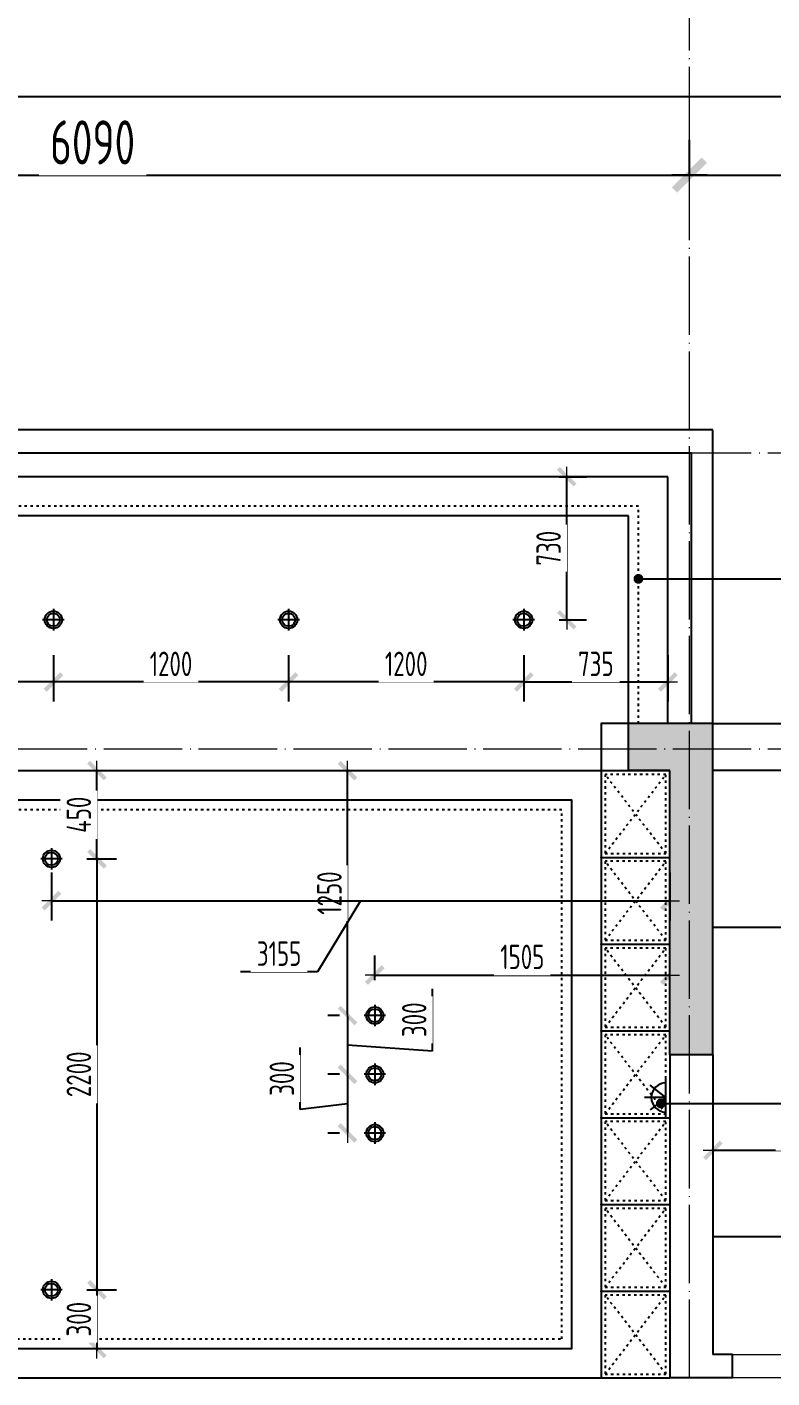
# Model space of a CAD drawing. Header units: inches. Extents: x 600 to 250244, y -404780 to 1000.
# Drawn here: x 107419 to 111220, y -392558 to -385662 of the extents above; entities that cross this region are included whole.
import ezdxf

# ---------------------------------------------------------------- set-up
doc = ezdxf.new("R2010")
doc.units = ezdxf.units.IN
doc.header["$MEASUREMENT"] = 0
doc.linetypes.add('ACAD_ISO03W100', pattern=[30, 12, -18])
doc.linetypes.add('DOTE', pattern=[2.42, 2, -0.2, 0.02, -0.2])
for name, color, linetype in [('D-ARCHI', 250, 'Continuous'), ('EVH 立面填充', 8, 'Continuous'), ('IBS-003-建筑窗框', 3, 'Continuous'), ('IBS-182-原建筑非承重墙', 150, 'Continuous'), ('IBS-200-原建筑承重墙柱', 200, 'Continuous'), ('IBS-63-原建筑窗', 63, 'Continuous'), ('IDS-040-固定高家具', 40, 'Continuous'), ('IRC-2-天花灯具', 2, 'Continuous'), ('IRC-30-天花轮廓线', 30, 'Continuous'), ('外标注', 50, 'Continuous')]:
    doc.layers.add(name, color=color, linetype=linetype)
doc.layers.add('天棚材质标注', color=2, linetype='Continuous', lineweight=5)
doc.layers.add('门', color=65, linetype='Continuous', lineweight=13)
doc.styles.add('HBA-DIMT', font='ARCHS.SHX', dxfattribs={"width": 0.8})
doc.dimstyles.new('HBA_40', dxfattribs={"dimscale": 50, "dimtxt": 2.5, "dimasz": 0.1, "dimexe": 2, "dimexo": 2.5, "dimgap": 0.6, "dimtad": 1, "dimdec": 0, "dimrnd": 5, "dimzin": 0, "dimtxsty": 'HBA-DIMT', "dimblk": 'HBA_DIMENSION_TICK', "dimblk1": 'HBA_DIMENSION_TICK', "dimblk2": 'HBA_DIMENSION_TICK', "dimcen": 0.125, "dimclrd": 44, "dimclre": 44, "dimclrt": 2, "dimadec": 0, "dimazin": 0, "dimtfac": 1, "dimtdec": 0, "dimtix": 1, "dimtmove": 1, "dimatfit": 3, "dimldrblk": 'HBA_Leader_Dot', "dimfxl": 0, "dimtvp": 1, "dimtfill": 1, "dimtolj": 1, "dimtzin": 0, "dimarcsym": 0})

# ---------------------------------------------------------------- blocks, each defined once
blk = doc.blocks.new('HBA_DIMENSION_TICK')
at = {"color": 0, "linetype": 'ByBlock'}
for p, q in [((-10, 0), (0, 0)), ((0, 0), (10, 0))]:
    blk.add_line(p, q, dxfattribs=at)
at = {"color": 50, "linetype": 'ByBlock'}
blk.add_solid([(-10, -7), (-7, -10), (7, 10), (10, 7)], dxfattribs=at)
blk = doc.blocks.new('*D728')
at = {"layer": 'Defpoints', "color": 0, "transparency": 16777216}
for p in [(110798.7, -386417.8), (104708.7, -386642.4), (110798.7, -386642.4)]:
    blk.add_point(p, dxfattribs=at)
at = {"layer": '外标注', "color": 44, "lineweight": -2, "transparency": 16777216}
for p, q in [((104708.7, -386417.8), (104708.7, -386237.8)), ((110798.7, -386417.8), (110798.7, -386237.8)), ((104717.7, -386417.8), (110789.7, -386417.8))]:
    blk.add_line(p, q, dxfattribs=at)
at = {"layer": '外标注', "color": 44, "lineweight": -2, "transparency": 16777216, "xscale": 9, "yscale": 9, "zscale": 9, "rotation": 180}
blk.add_blockref('HBA_DIMENSION_TICK', (104708.7, -386417.8), dxfattribs=at)
at = {"layer": '外标注', "color": 44, "lineweight": -2, "transparency": 16777216, "xscale": 9, "yscale": 9, "zscale": 9}
blk.add_blockref('HBA_DIMENSION_TICK', (110798.7, -386417.8), dxfattribs=at)
at = {"layer": '外标注', "color": 2, "transparency": 16777216, "insert": (107753.7, -386251.3), "char_height": 225, "attachment_point": 5, "style": 'HBA-DIMT', "bg_fill": 3, "box_fill_scale": 1.25, "bg_fill_color": 256, "bg_fill_true_color": 13158600, "bg_fill_transparency": 0}
blk.add_mtext('\\A1;6090', dxfattribs=at)
blk = doc.blocks.new('HBA_Leader_Dot')
at = {"color": 0, "linetype": 'ByBlock'}
blk.add_line((-5, 0), (-10, 0), dxfattribs=at)
at = {"color": 0, "linetype": 'ByBlock', "const_width": 5}
blk.add_lwpolyline([(-2.5, 0, 1), (2.5, 0, 1)], format="xyb", close=True, dxfattribs=at)
blk = doc.blocks.new('*D729')
at = {"layer": 'Defpoints', "color": 0, "transparency": 16777216}
for p in [(113618.7, -386417.8), (110798.7, -386642.4), (113618.7, -386642.4)]:
    blk.add_point(p, dxfattribs=at)
at = {"layer": '外标注', "color": 44, "lineweight": -2, "transparency": 16777216}
for p, q in [((110798.7, -386417.8), (110798.7, -386237.8)), ((113618.7, -386417.8), (113618.7, -386237.8)), ((110807.7, -386417.8), (113609.7, -386417.8))]:
    blk.add_line(p, q, dxfattribs=at)
at = {"layer": '外标注', "color": 44, "lineweight": -2, "transparency": 16777216, "xscale": 9, "yscale": 9, "zscale": 9, "rotation": 180}
blk.add_blockref('HBA_DIMENSION_TICK', (110798.7, -386417.8), dxfattribs=at)
at = {"layer": '外标注', "color": 44, "lineweight": -2, "transparency": 16777216, "xscale": 9, "yscale": 9, "zscale": 9}
blk.add_blockref('HBA_DIMENSION_TICK', (113618.7, -386417.8), dxfattribs=at)
at = {"layer": '外标注', "color": 2, "transparency": 16777216, "insert": (112208.7, -386251.3), "char_height": 225, "attachment_point": 5, "style": 'HBA-DIMT', "bg_fill": 3, "box_fill_scale": 1.25, "bg_fill_color": 256, "bg_fill_true_color": 13158600, "bg_fill_transparency": 0}
blk.add_mtext('\\A1;2820', dxfattribs=at)
blk = doc.blocks.new('*D730')
at = {"layer": 'Defpoints', "color": 0, "transparency": 16777216}
for p in [(113618.7, -386017.8), (98918.7, -386417.8), (113618.7, -386417.8)]:
    blk.add_point(p, dxfattribs=at)
at = {"layer": '外标注', "color": 44, "lineweight": -2, "transparency": 16777216}
for p, q in [((98918.7, -386192.8), (98918.7, -385837.8)), ((113618.7, -386192.8), (113618.7, -385837.8)), ((98927.7, -386017.8), (113609.7, -386017.8))]:
    blk.add_line(p, q, dxfattribs=at)
at = {"layer": '外标注', "color": 44, "lineweight": -2, "transparency": 16777216, "xscale": 9, "yscale": 9, "zscale": 9, "rotation": 180}
blk.add_blockref('HBA_DIMENSION_TICK', (98918.7, -386017.8), dxfattribs=at)
at = {"layer": '外标注', "color": 44, "lineweight": -2, "transparency": 16777216, "xscale": 9, "yscale": 9, "zscale": 9}
blk.add_blockref('HBA_DIMENSION_TICK', (113618.7, -386017.8), dxfattribs=at)
at = {"layer": '外标注', "color": 2, "transparency": 16777216, "insert": (106268.7, -385851.3), "char_height": 225, "attachment_point": 5, "style": 'HBA-DIMT', "bg_fill": 3, "box_fill_scale": 1.25, "bg_fill_color": 256, "bg_fill_true_color": 13158600, "bg_fill_transparency": 0}
blk.add_mtext('\\A1;14700', dxfattribs=at)
blk = doc.blocks.new('A$C2C253EB8')
at = {"layer": 'IRC-2-天花灯具', "color": 250}
for p, q in [((55, 0), (55, 110)), ((0, 55), (110, 55))]:
    blk.add_line(p, q, dxfattribs=at)
at = {"layer": 'IRC-2-天花灯具', "color": 2}
blk.add_ellipse((55, 55), major_axis=(44, 0), ratio=1, start_param=1.571461413961594, end_param=7.85464672114118, dxfattribs=at)
at = {"layer": 'IRC-2-天花灯具', "color": 251}
blk.add_ellipse((55, 55), major_axis=(33, 0), ratio=1, start_param=1.570667, end_param=7.853852, dxfattribs=at)
blk = doc.blocks.new('*D743')
at = {"layer": 'Defpoints', "color": 0, "transparency": 16777216}
for p in [(110918.7, -391302.9), (111808.9, -391302.9), (110918.7, -391396.9)]:
    blk.add_point(p, dxfattribs=at)
at = {"layer": '天棚材质标注', "color": 44, "lineweight": -2, "transparency": 16777216}
for p, q in [((111803.9, -391396.9), (110923.7, -391396.9)), ((110918.7, -391427.9), (110918.7, -391496.9)), ((111808.9, -391427.9), (111808.9, -391496.9))]:
    blk.add_line(p, q, dxfattribs=at)
at = {"layer": '天棚材质标注', "color": 44, "lineweight": -2, "transparency": 16777216, "xscale": 5, "yscale": 5, "zscale": 5, "rotation": 180}
blk.add_blockref('HBA_DIMENSION_TICK', (110918.7, -391396.9), dxfattribs=at)
at = {"layer": '天棚材质标注', "color": 44, "lineweight": -2, "transparency": 16777216, "xscale": 5, "yscale": 5, "zscale": 5}
blk.add_blockref('HBA_DIMENSION_TICK', (111808.9, -391396.9), dxfattribs=at)
at = {"layer": '天棚材质标注', "color": 2, "transparency": 16777216, "insert": (111363.8, -391304.4), "char_height": 125, "attachment_point": 5, "style": 'HBA-DIMT', "bg_fill": 3, "box_fill_scale": 1.25, "bg_fill_color": 256, "bg_fill_true_color": 13158600, "bg_fill_transparency": 0}
blk.add_mtext('\\A1;890', dxfattribs=at)
blk = doc.blocks.new('*D736')
at = {"layer": 'Defpoints', "color": 0, "transparency": 16777216}
for p in [(110698.7, -390501.2), (109193.7, -390653.1, 0), (110698.7, -390653.1)]:
    blk.add_point(p, dxfattribs=at)
at = {"layer": '天棚材质标注', "color": 44, "lineweight": -2, "transparency": 16777216}
for p, q in [((109193.7, -390528.1), (109193.7, -390401.2)), ((110698.7, -390528.1), (110698.7, -390401.2)), ((109198.7, -390501.2), (110693.7, -390501.2))]:
    blk.add_line(p, q, dxfattribs=at)
at = {"layer": '天棚材质标注', "color": 44, "lineweight": -2, "transparency": 16777216, "xscale": 5, "yscale": 5, "zscale": 5, "rotation": 180}
blk.add_blockref('HBA_DIMENSION_TICK', (109193.7, -390501.2), dxfattribs=at)
at = {"layer": '天棚材质标注', "color": 44, "lineweight": -2, "transparency": 16777216, "xscale": 5, "yscale": 5, "zscale": 5}
blk.add_blockref('HBA_DIMENSION_TICK', (110698.7, -390501.2), dxfattribs=at)
at = {"layer": '天棚材质标注', "color": 2, "transparency": 16777216, "insert": (109946.2, -390408.7), "char_height": 125, "attachment_point": 5, "style": 'HBA-DIMT', "bg_fill": 3, "box_fill_scale": 1.25, "bg_fill_color": 256, "bg_fill_true_color": 13158600, "bg_fill_transparency": 0}
blk.add_mtext('\\A1;1505', dxfattribs=at)
blk = doc.blocks.new('*D737')
at = {"layer": 'Defpoints', "color": 0, "transparency": 16777216}
for p in [(109138.7, -390708.1, 0), (109054.4, -391008.1), (109138.7, -391008.1, 0)]:
    blk.add_point(p, dxfattribs=at)
at = {"layer": '天棚材质标注', "color": 44, "lineweight": -2, "transparency": 16777216}
for p, q in [((109487.3, -390888.1), (109487.3, -390570.9)), ((109013.7, -390708.1), (108954.4, -390708.1)), ((109054.4, -390713.1), (109054.4, -391003.1)), ((109054.4, -390858.1), (109487.3, -390888.1)), ((109013.7, -391008.1), (108954.4, -391008.1))]:
    blk.add_line(p, q, dxfattribs=at)
at = {"layer": '天棚材质标注', "color": 44, "lineweight": -2, "transparency": 16777216, "xscale": 5, "yscale": 5, "zscale": 5}
for p, rotation in [((109054.4, -390708.1), 90), ((109054.4, -391008.1), 270)]:
    blk.add_blockref('HBA_DIMENSION_TICK', p, dxfattribs=dict(at, rotation=rotation))
at = {"layer": '天棚材质标注', "color": 2, "transparency": 16777216, "insert": (109394.8, -390729.5), "char_height": 125, "attachment_point": 5, "rotation": 90, "style": 'HBA-DIMT', "bg_fill": 3, "box_fill_scale": 1.25, "bg_fill_color": 256, "bg_fill_true_color": 13158600, "bg_fill_transparency": 0}
blk.add_mtext('\\A1;300', dxfattribs=at)
blk = doc.blocks.new('*D738')
at = {"layer": 'Defpoints', "color": 0, "transparency": 16777216}
for p in [(109138.7, -391008.1, 0), (109054.4, -391308.1), (109138.7, -391308.1, 0)]:
    blk.add_point(p, dxfattribs=at)
at = {"layer": '天棚材质标注', "color": 44, "lineweight": -2, "transparency": 16777216}
for p, q in [((108812, -391188.1), (108812, -390870.9)), ((109013.7, -391008.1), (108954.4, -391008.1)), ((109054.4, -391013.1), (109054.4, -391303.1)), ((109054.4, -391158.1), (108812, -391188.1)), ((109013.7, -391308.1), (108954.4, -391308.1))]:
    blk.add_line(p, q, dxfattribs=at)
at = {"layer": '天棚材质标注', "color": 44, "lineweight": -2, "transparency": 16777216, "xscale": 5, "yscale": 5, "zscale": 5}
for p, rotation in [((109054.4, -391008.1), 90), ((109054.4, -391308.1), 270)]:
    blk.add_blockref('HBA_DIMENSION_TICK', p, dxfattribs=dict(at, rotation=rotation))
at = {"layer": '天棚材质标注', "color": 2, "transparency": 16777216, "insert": (108719.5, -391029.5), "char_height": 125, "attachment_point": 5, "rotation": 90, "style": 'HBA-DIMT', "bg_fill": 3, "box_fill_scale": 1.25, "bg_fill_color": 256, "bg_fill_true_color": 13158600, "bg_fill_transparency": 0}
blk.add_mtext('\\A1;300', dxfattribs=at)
blk = doc.blocks.new('*D739')
at = {"layer": 'Defpoints', "color": 0, "transparency": 16777216}
for p in [(109054.4, -389458.1), (109054.4, -389458.1), (109138.7, -390708.1, 0)]:
    blk.add_point(p, dxfattribs=at)
at = {"layer": '天棚材质标注', "color": 44, "lineweight": -2, "transparency": 16777216}
for p, q in [((108929.4, -389458.1), (108954.4, -389458.1)), ((109054.4, -390703.1), (109054.4, -389463.1)), ((109013.7, -390708.1), (108954.4, -390708.1))]:
    blk.add_line(p, q, dxfattribs=at)
at = {"layer": '天棚材质标注', "color": 44, "lineweight": -2, "transparency": 16777216, "xscale": 5, "yscale": 5, "zscale": 5}
for p, rotation in [((109054.4, -389458.1), 90), ((109054.4, -390708.1), 270)]:
    blk.add_blockref('HBA_DIMENSION_TICK', p, dxfattribs=dict(at, rotation=rotation))
at = {"layer": '天棚材质标注', "color": 2, "transparency": 16777216, "insert": (108961.9, -390083.1), "char_height": 125, "attachment_point": 5, "rotation": 90, "style": 'HBA-DIMT', "bg_fill": 3, "box_fill_scale": 1.25, "bg_fill_color": 256, "bg_fill_true_color": 13158600, "bg_fill_transparency": 0}
blk.add_mtext('\\A1;1250', dxfattribs=at)
blk = doc.blocks.new('*D752')
at = {"layer": 'Defpoints', "color": 0, "transparency": 16777216}
for p in [(107598.7, -389458.1), (107775.8, -389458.1), (107598.7, -389908.1, 0)]:
    blk.add_point(p, dxfattribs=at)
at = {"layer": '天棚材质标注', "color": 44, "lineweight": -2, "transparency": 16777216}
for p, q in [((107723.7, -389458.1), (107875.8, -389458.1)), ((107775.8, -389903.1), (107775.8, -389463.1)), ((107723.7, -389908.1), (107875.8, -389908.1))]:
    blk.add_line(p, q, dxfattribs=at)
at = {"layer": '天棚材质标注', "color": 44, "lineweight": -2, "transparency": 16777216, "xscale": 5, "yscale": 5, "zscale": 5}
for p, rotation in [((107775.8, -389458.1), 90), ((107775.8, -389908.1), 270)]:
    blk.add_blockref('HBA_DIMENSION_TICK', p, dxfattribs=dict(at, rotation=rotation))
at = {"layer": '天棚材质标注', "color": 2, "transparency": 16777216, "insert": (107683.3, -389683.1), "char_height": 125, "attachment_point": 5, "rotation": 90, "style": 'HBA-DIMT', "bg_fill": 3, "box_fill_scale": 1.25, "bg_fill_color": 256, "bg_fill_true_color": 13158600, "bg_fill_transparency": 0}
blk.add_mtext('\\A1;450', dxfattribs=at)
blk = doc.blocks.new('*D753')
at = {"layer": 'Defpoints', "color": 0, "transparency": 16777216}
for p in [(107598.7, -389908.1, 0), (107598.7, -392108.1, 0), (107775.8, -392108.1)]:
    blk.add_point(p, dxfattribs=at)
at = {"layer": '天棚材质标注', "color": 44, "lineweight": -2, "transparency": 16777216}
for p, q in [((107723.7, -389908.1), (107875.8, -389908.1)), ((107775.8, -389913.1), (107775.8, -392103.1)), ((107723.7, -392108.1), (107875.8, -392108.1))]:
    blk.add_line(p, q, dxfattribs=at)
at = {"layer": '天棚材质标注', "color": 44, "lineweight": -2, "transparency": 16777216, "xscale": 5, "yscale": 5, "zscale": 5}
for p, rotation in [((107775.8, -389908.1), 90), ((107775.8, -392108.1), 270)]:
    blk.add_blockref('HBA_DIMENSION_TICK', p, dxfattribs=dict(at, rotation=rotation))
at = {"layer": '天棚材质标注', "color": 2, "transparency": 16777216, "insert": (107683.3, -391008.1), "char_height": 125, "attachment_point": 5, "rotation": 90, "style": 'HBA-DIMT', "bg_fill": 3, "box_fill_scale": 1.25, "bg_fill_color": 256, "bg_fill_true_color": 13158600, "bg_fill_transparency": 0}
blk.add_mtext('\\A1;2200', dxfattribs=at)
blk = doc.blocks.new('*D754')
at = {"layer": '天棚材质标注', "color": 44, "lineweight": -2, "transparency": 16777216}
for p, q in [((107723.7, -392108.1), (107875.8, -392108.1)), ((107775.8, -392103.1), (107775.8, -392098.1)), ((107775.8, -392108.1), (107775.8, -392408.1)), ((107650.8, -392408.1), (107675.8, -392408.1)), ((107775.8, -392413.1), (107775.8, -392418.1))]:
    blk.add_line(p, q, dxfattribs=at)
at = {"layer": '天棚材质标注', "color": 44, "lineweight": -2, "transparency": 16777216, "xscale": 5, "yscale": 5, "zscale": 5}
for p, rotation in [((107775.8, -392108.1), 270), ((107775.8, -392408.1), 90)]:
    blk.add_blockref('HBA_DIMENSION_TICK', p, dxfattribs=dict(at, rotation=rotation))
at = {"layer": '天棚材质标注', "color": 2, "transparency": 16777216, "insert": (107683.3, -392258.1), "char_height": 125, "attachment_point": 5, "rotation": 90, "style": 'HBA-DIMT', "bg_fill": 3, "box_fill_scale": 1.25, "bg_fill_color": 256, "bg_fill_true_color": 13158600, "bg_fill_transparency": 0}
blk.add_mtext('\\A1;300', dxfattribs=at)
at = {"layer": 'Defpoints', "color": 0, "transparency": 16777216}
for p in [(107598.7, -392108.1, 0), (107775.8, -392408.1), (107775.8, -392408.1)]:
    blk.add_point(p, dxfattribs=at)
blk = doc.blocks.new('*D755')
at = {"layer": 'Defpoints', "color": 0, "transparency": 16777216}
for p in [(107543.7, -389853.1, 0), (110698.7, -389853.1), (110698.7, -390122.1)]:
    blk.add_point(p, dxfattribs=at)
at = {"layer": '天棚材质标注', "color": 44, "lineweight": -2, "transparency": 16777216}
for p, q in [((107543.7, -389978.1), (107543.7, -390222.1)), ((110698.7, -389978.1), (110698.7, -390222.1)), ((107548.7, -390122.1), (110693.7, -390122.1)), ((109121.2, -390122.1), (108901.8, -390484.7)), ((108901.8, -390484.7), (108508.5, -390484.7))]:
    blk.add_line(p, q, dxfattribs=at)
at = {"layer": '天棚材质标注', "color": 44, "lineweight": -2, "transparency": 16777216, "xscale": 5, "yscale": 5, "zscale": 5, "rotation": 180}
blk.add_blockref('HBA_DIMENSION_TICK', (107543.7, -390122.1), dxfattribs=at)
at = {"layer": '天棚材质标注', "color": 44, "lineweight": -2, "transparency": 16777216, "xscale": 5, "yscale": 5, "zscale": 5}
blk.add_blockref('HBA_DIMENSION_TICK', (110698.7, -390122.1), dxfattribs=at)
at = {"layer": '天棚材质标注', "color": 2, "transparency": 16777216, "insert": (108705.1, -390392.2), "char_height": 125, "attachment_point": 5, "style": 'HBA-DIMT', "bg_fill": 3, "box_fill_scale": 1.25, "bg_fill_color": 256, "bg_fill_true_color": 13158600, "bg_fill_transparency": 0}
blk.add_mtext('\\A1;3155', dxfattribs=at)
blk = doc.blocks.new('*D771')
at = {"layer": 'Defpoints', "color": 0, "transparency": 16777216}
for p in [(110008.7, -387957.8), (110173, -387957.8), (110008.7, -388687.9)]:
    blk.add_point(p, dxfattribs=at)
at = {"layer": '天棚材质标注', "color": 44, "lineweight": -2, "transparency": 16777216}
for p, q in [((110133.7, -387957.8), (110273, -387957.8)), ((110173, -388682.9), (110173, -387962.8)), ((110133.7, -388687.9), (110273, -388687.9))]:
    blk.add_line(p, q, dxfattribs=at)
at = {"layer": '天棚材质标注', "color": 44, "lineweight": -2, "transparency": 16777216, "xscale": 5, "yscale": 5, "zscale": 5}
for p, rotation in [((110173, -387957.8), 90), ((110173, -388687.9), 270)]:
    blk.add_blockref('HBA_DIMENSION_TICK', p, dxfattribs=dict(at, rotation=rotation))
at = {"layer": '天棚材质标注', "color": 2, "transparency": 16777216, "insert": (110080.5, -388322.9), "char_height": 125, "attachment_point": 5, "rotation": 90, "style": 'HBA-DIMT', "bg_fill": 3, "box_fill_scale": 1.25, "bg_fill_color": 256, "bg_fill_true_color": 13158600, "bg_fill_transparency": 0}
blk.add_mtext('\\A1;730', dxfattribs=at)
blk = doc.blocks.new('*D772')
at = {"layer": 'Defpoints', "color": 0, "transparency": 16777216}
for p in [(109953.7, -388742.9), (110688.7, -388742.9), (110688.7, -389005.5)]:
    blk.add_point(p, dxfattribs=at)
at = {"layer": '天棚材质标注', "color": 44, "lineweight": -2, "transparency": 16777216}
for p, q in [((109953.7, -388867.9), (109953.7, -389105.5)), ((110688.7, -388867.9), (110688.7, -389105.5)), ((109958.7, -389005.5), (110683.7, -389005.5))]:
    blk.add_line(p, q, dxfattribs=at)
at = {"layer": '天棚材质标注', "color": 44, "lineweight": -2, "transparency": 16777216, "xscale": 5, "yscale": 5, "zscale": 5, "rotation": 180}
blk.add_blockref('HBA_DIMENSION_TICK', (109953.7, -389005.5), dxfattribs=at)
at = {"layer": '天棚材质标注', "color": 44, "lineweight": -2, "transparency": 16777216, "xscale": 5, "yscale": 5, "zscale": 5}
blk.add_blockref('HBA_DIMENSION_TICK', (110688.7, -389005.5), dxfattribs=at)
at = {"layer": '天棚材质标注', "color": 2, "transparency": 16777216, "insert": (110321.2, -388913), "char_height": 125, "attachment_point": 5, "style": 'HBA-DIMT', "bg_fill": 3, "box_fill_scale": 1.25, "bg_fill_color": 256, "bg_fill_true_color": 13158600, "bg_fill_transparency": 0}
blk.add_mtext('\\A1;735', dxfattribs=at)
blk = doc.blocks.new('*D773')
at = {"layer": 'Defpoints', "color": 0, "transparency": 16777216}
for p in [(108753.7, -388742.9), (109953.7, -388742.9), (108753.7, -389005.5)]:
    blk.add_point(p, dxfattribs=at)
at = {"layer": '天棚材质标注', "color": 44, "lineweight": -2, "transparency": 16777216}
for p, q in [((108753.7, -388867.9), (108753.7, -389105.5)), ((109953.7, -388867.9), (109953.7, -389105.5)), ((109948.7, -389005.5), (108758.7, -389005.5))]:
    blk.add_line(p, q, dxfattribs=at)
at = {"layer": '天棚材质标注', "color": 44, "lineweight": -2, "transparency": 16777216, "xscale": 5, "yscale": 5, "zscale": 5, "rotation": 180}
blk.add_blockref('HBA_DIMENSION_TICK', (108753.7, -389005.5), dxfattribs=at)
at = {"layer": '天棚材质标注', "color": 44, "lineweight": -2, "transparency": 16777216, "xscale": 5, "yscale": 5, "zscale": 5}
blk.add_blockref('HBA_DIMENSION_TICK', (109953.7, -389005.5), dxfattribs=at)
at = {"layer": '天棚材质标注', "color": 2, "transparency": 16777216, "insert": (109353.7, -388913), "char_height": 125, "attachment_point": 5, "style": 'HBA-DIMT', "bg_fill": 3, "box_fill_scale": 1.25, "bg_fill_color": 256, "bg_fill_true_color": 13158600, "bg_fill_transparency": 0}
blk.add_mtext('\\A1;1200', dxfattribs=at)
blk = doc.blocks.new('*D774')
at = {"layer": 'Defpoints', "color": 0, "transparency": 16777216}
for p in [(107553.7, -388742.9), (108753.7, -388742.9), (107553.7, -389005.5)]:
    blk.add_point(p, dxfattribs=at)
at = {"layer": '天棚材质标注', "color": 44, "lineweight": -2, "transparency": 16777216}
for p, q in [((107553.7, -388867.9), (107553.7, -389105.5)), ((108753.7, -388867.9), (108753.7, -389105.5)), ((108748.7, -389005.5), (107558.7, -389005.5))]:
    blk.add_line(p, q, dxfattribs=at)
at = {"layer": '天棚材质标注', "color": 44, "lineweight": -2, "transparency": 16777216, "xscale": 5, "yscale": 5, "zscale": 5, "rotation": 180}
blk.add_blockref('HBA_DIMENSION_TICK', (107553.7, -389005.5), dxfattribs=at)
at = {"layer": '天棚材质标注', "color": 44, "lineweight": -2, "transparency": 16777216, "xscale": 5, "yscale": 5, "zscale": 5}
blk.add_blockref('HBA_DIMENSION_TICK', (108753.7, -389005.5), dxfattribs=at)
at = {"layer": '天棚材质标注', "color": 2, "transparency": 16777216, "insert": (108153.7, -388913), "char_height": 125, "attachment_point": 5, "style": 'HBA-DIMT', "bg_fill": 3, "box_fill_scale": 1.25, "bg_fill_color": 256, "bg_fill_true_color": 13158600, "bg_fill_transparency": 0}
blk.add_mtext('\\A1;1200', dxfattribs=at)
blk = doc.blocks.new('*D775')
at = {"layer": 'Defpoints', "color": 0, "transparency": 16777216}
for p in [(106353.7, -388742.9), (107553.7, -388742.9), (106353.7, -389005.5)]:
    blk.add_point(p, dxfattribs=at)
at = {"layer": '天棚材质标注', "color": 44, "lineweight": -2, "transparency": 16777216}
for p, q in [((106353.7, -388867.9), (106353.7, -389105.5)), ((107553.7, -388867.9), (107553.7, -389105.5)), ((107548.7, -389005.5), (106358.7, -389005.5))]:
    blk.add_line(p, q, dxfattribs=at)
at = {"layer": '天棚材质标注', "color": 44, "lineweight": -2, "transparency": 16777216, "xscale": 5, "yscale": 5, "zscale": 5, "rotation": 180}
blk.add_blockref('HBA_DIMENSION_TICK', (106353.7, -389005.5), dxfattribs=at)
at = {"layer": '天棚材质标注', "color": 44, "lineweight": -2, "transparency": 16777216, "xscale": 5, "yscale": 5, "zscale": 5}
blk.add_blockref('HBA_DIMENSION_TICK', (107553.7, -389005.5), dxfattribs=at)
at = {"layer": '天棚材质标注', "color": 2, "transparency": 16777216, "insert": (106953.7, -388913), "char_height": 125, "attachment_point": 5, "style": 'HBA-DIMT', "bg_fill": 3, "box_fill_scale": 1.25, "bg_fill_color": 256, "bg_fill_true_color": 13158600, "bg_fill_transparency": 0}
blk.add_mtext('\\A1;1200', dxfattribs=at)
blk = doc.blocks.new('fhty')
at = {"layer": 'IRC-2-天花灯具'}
for p, q in [((717909.6, -196859.5), (717909.6, -197065.3)), ((717909.6, -196962.4), (717990.2, -196899.6)), ((717909.6, -196962.4), (718019.2, -196962.4)), ((717909.6, -196962.4), (717990.2, -197025.2))]:
    blk.add_line(p, q, dxfattribs=at)
blk.add_arc((717909.6, -196962.4), 74.3, 270, 90, dxfattribs=at)

msp = doc.modelspace()

# ---------------------------------------------------------------- hatches: boundary and pattern name
at = {"layer": 'EVH 立面填充'}
h = msp.add_hatch(color=256, dxfattribs=at)
h.dxf.hatch_style = 1
h.paths.add_polyline_path([(110698.7, -389458.1), (110698.7, -390908.1), (110918.7, -390908.1), (110918.7, -389218.1), (110488.7, -389218.1), (110488.7, -389458.1)])

# ---------------------------------------------------------------- linework, layer by layer
for p in [(110348.7, -389900.9), (110348.7, -390343.8), (110348.7, -390786.6), (110348.7, -391229.5), (110348.7, -391672.4), (110348.7, -392115.2)]:
    msp.add_point(p)
at = {"layer": 'D-ARCHI', "color": 251, "linetype": 'DOTE', "lineweight": 5, "ltscale": 200}
for p, q in [((116438.7, -387837.8), (96111.4, -387837.8)), ((116438.7, -389348.1), (96098.7, -389348.1))]:
    msp.add_line(p, q, dxfattribs=at)
at = {"layer": 'IBS-003-建筑窗框', "color": 251, "ltscale": 10}
for p, q in [((110918.7, -387717.8), (105378.7, -387717.8)), ((110918.7, -389218.1), (110918.7, -387717.8)), ((110688.7, -387957.8), (105618.7, -387957.8)), ((110688.7, -389218.1), (110688.7, -387957.8)), ((110488.7, -388157.8), (105818.7, -388157.8)), ((110488.7, -389218.1), (110488.7, -388157.8))]:
    msp.add_line(p, q, dxfattribs=at)
at = {"layer": 'IBS-182-原建筑非承重墙'}
for p, q in [((110918.7, -389218.1), (111268.7, -389218.1)), ((111268.7, -389458.1), (110918.7, -389458.1)), ((110698.7, -390908.1), (110698.7, -392558.1)), ((110918.7, -390908.1), (110918.7, -392438.1)), ((111018.7, -392438.1), (110918.7, -392438.1)), ((111018.7, -392558.1), (111018.7, -392438.1)), ((111018.7, -392558.1), (110698.7, -392558.1))]:
    msp.add_line(p, q, dxfattribs=at)
msp.add_lwpolyline([(110348.7, -389458.1), (110488.7, -389458.1), (110488.7, -389218.1), (110348.7, -389218.1)], close=True, dxfattribs=at)
at = {"layer": 'IBS-200-原建筑承重墙柱', "ltscale": 0.02}
for p, q in [((110488.7, -389458.1), (110488.7, -389218.1)), ((110918.7, -389218.1), (110488.7, -389218.1)), ((110918.7, -390908.1), (110918.7, -389218.1)), ((110698.7, -389458.1), (110488.7, -389458.1)), ((110698.7, -390908.1), (110698.7, -389458.1)), ((110918.7, -390908.1), (110698.7, -390908.1))]:
    msp.add_line(p, q, dxfattribs=at)
at = {"layer": 'IBS-63-原建筑窗'}
for p, q in [((110808.7, -387837.8), (105498.7, -387837.8)), ((110808.7, -389218.1), (110808.7, -387837.8))]:
    msp.add_line(p, q, dxfattribs=at)
at = {"layer": 'IDS-040-固定高家具'}
for p, q in [((110348.7, -389458.1), (110348.7, -392558.1)), ((110348.7, -389458.1), (110698.7, -389458.1)), ((110348.7, -389900.9), (110698.7, -389900.9)), ((110348.7, -390343.8), (110698.7, -390343.8)), ((110348.7, -390786.6), (110698.7, -390786.6)), ((110348.7, -391229.5), (110698.7, -391229.5)), ((110348.7, -391672.4), (110698.7, -391672.4)), ((110348.7, -392115.2), (110698.7, -392115.2)), ((110348.7, -392558.1), (110698.7, -392558.1))]:
    msp.add_line(p, q, dxfattribs=at)
at = {"layer": 'IDS-040-固定高家具', "linetype": 'ACAD_ISO03W100'}
for p, q in [((110368.7, -389880.9), (110678.7, -389478.1)), ((110678.7, -389880.9), (110368.7, -389478.1)), ((110368.7, -390323.8), (110678.7, -389920.9)), ((110678.7, -390323.8), (110368.7, -389920.9)), ((110368.7, -390766.6), (110678.7, -390363.8)), ((110678.7, -390766.6), (110368.7, -390363.8)), ((110368.7, -391209.5), (110678.7, -390806.6)), ((110678.7, -391209.5), (110368.7, -390806.6)), ((110368.7, -391652.4), (110678.7, -391249.5)), ((110678.7, -391652.4), (110368.7, -391249.5)), ((110368.7, -392095.2), (110678.7, -391692.4)), ((110678.7, -392095.2), (110368.7, -391692.4)), ((110368.7, -392538.1), (110678.7, -392135.2)), ((110678.7, -392538.1), (110368.7, -392135.2))]:
    msp.add_line(p, q, dxfattribs=at)
for points in [[(110368.7, -389880.9), (110678.7, -389880.9), (110678.7, -389478.1), (110368.7, -389478.1)], [(110368.7, -390323.8), (110678.7, -390323.8), (110678.7, -389920.9), (110368.7, -389920.9)], [(110368.7, -390766.6), (110678.7, -390766.6), (110678.7, -390363.8), (110368.7, -390363.8)], [(110368.7, -391209.5), (110678.7, -391209.5), (110678.7, -390806.6), (110368.7, -390806.6)], [(110368.7, -391652.4), (110678.7, -391652.4), (110678.7, -391249.5), (110368.7, -391249.5)], [(110368.7, -392095.2), (110678.7, -392095.2), (110678.7, -391692.4), (110368.7, -391692.4)], [(110368.7, -392538.1), (110678.7, -392538.1), (110678.7, -392135.2), (110368.7, -392135.2)]]:
    msp.add_lwpolyline(points, close=True, dxfattribs=at)
at = {"layer": 'IRC-2-天花灯具', "linetype": 'ACAD_ISO03W100'}
for p, q in [((110538.7, -388107.8), (105768.7, -388107.8)), ((110538.7, -389218.1), (110538.7, -388107.8))]:
    msp.add_line(p, q, dxfattribs=at)
msp.add_lwpolyline([(105178.7, -392358.1), (110148.7, -392358.1), (110148.7, -389658.1), (105178.7, -389658.1)], close=True, dxfattribs=at)
at = {"layer": 'IRC-30-天花轮廓线'}
for p, q in [((105738.7, -389458.1), (110348.7, -389458.1)), ((113498.7, -390258.1), (110918.7, -390258.1)), ((113498.7, -391838.1), (110918.7, -391838.1)), ((104978.7, -392558.1), (110348.7, -392558.1))]:
    msp.add_line(p, q, dxfattribs=at)
msp.add_lwpolyline([(105128.7, -392408.1), (110198.7, -392408.1), (110198.7, -389608.1), (105128.7, -389608.1)], close=True, dxfattribs=at)
at = {"layer": '门', "color": 8, "lineweight": 5}
msp.add_lwpolyline([(111018.7, -392438.1), (111898.7, -392438.1), (111898.7, -392558.1), (111018.7, -392558.1)], close=True, dxfattribs=at)

# ---------------------------------------------------------------- block references
at = {"layer": 'IRC-2-天花灯具', "rotation": 180}
for name, p in [('A$C2C253EB8', (107608.7, -388632.9)), ('A$C2C253EB8', (108808.7, -388632.9)), ('A$C2C253EB8', (110008.7, -388632.9)), ('A$C2C253EB8', (107598.7, -389853.1, 0)), ('A$C2C253EB8', (109248.7, -390653.1, 0)), ('A$C2C253EB8', (109248.7, -390953.1, 0)), ('fhty', (828588.3, -588088.7)), ('A$C2C253EB8', (109248.7, -391253.1, 0)), ('A$C2C253EB8', (107598.7, -392053.1, 0))]:
    msp.add_blockref(name, p, dxfattribs=at)

# ---------------------------------------------------------------- dimensions: what is measured, and where the dimension line sits
at = {"layer": '外标注'}
dim = msp.add_linear_dim(base=(110798.7, -386417.8), p1=(104708.7, -386642.4), p2=(110798.7, -386642.4), dimstyle='HBA_40', override={"dimscale": 90, "dimfxl": 200, "dimfxlon": 1}, dxfattribs=at)
dim.commit()
dim.dimension.update_dxf_attribs({"geometry": '*D728', "text_midpoint": (107753.7, -386251.3)})

# ---------------------------------------------------------------- leaders
at = {"layer": '天棚材质标注', "color": 6}
msp.add_leader([(110538.7, -388479.1), (121651.2, -388479.1)], dimstyle='HBA_40', override={"dimgap": 0.6, "dimtad": 0}, dxfattribs=at)

# ---------------------------------------------------------------- next in the draw order: dimensions: what is measured, and where the dimension line sits
at = {"layer": '外标注'}
dim = msp.add_linear_dim(base=(113618.7, -386417.8), p1=(110798.7, -386642.4), p2=(113618.7, -386642.4), dimstyle='HBA_40', override={"dimscale": 90, "dimfxl": 200, "dimfxlon": 1}, dxfattribs=at)
dim.commit()
dim.dimension.update_dxf_attribs({"geometry": '*D729', "text_midpoint": (112208.7, -386251.3)})
at = {"layer": '天棚材质标注', "color": 6}
for base, p1, p2, picture, middle in [((110173, -387957.8), (110008.7, -388687.9), (110008.7, -387957.8), '*D771', (110080.5, -388322.9)), ((107775.8, -389458.1), (107598.7, -389908.1, 0), (107598.7, -389458.1), '*D752', (107683.3, -389683.1))]:
    dim = msp.add_linear_dim(base=base, p1=p1, p2=p2, angle=90, dimstyle='HBA_40', dxfattribs=at)
    dim.commit()
    dim.dimension.update_dxf_attribs({"geometry": picture, "text_midpoint": middle})
for base, p1, p2, picture, middle in [((110698.7, -390501.2), (109193.7, -390653.1, 0), (110698.7, -390653.1), '*D736', (109946.2, -390408.7)), ((110918.7, -391396.9), (111808.9, -391302.9), (110918.7, -391302.9), '*D743', (111363.8, -391304.4))]:
    dim = msp.add_linear_dim(base=base, p1=p1, p2=p2, dimstyle='HBA_40', dxfattribs=at)
    dim.commit()
    dim.dimension.update_dxf_attribs({"geometry": picture, "text_midpoint": middle})

# ---------------------------------------------------------------- next in the draw order: dimensions: what is measured, and where the dimension line sits
at = {"layer": '外标注'}
dim = msp.add_linear_dim(base=(113618.7, -386017.8), p1=(98918.7, -386417.8), p2=(113618.7, -386417.8), dimstyle='HBA_40', override={"dimscale": 90, "dimfxl": 200, "dimfxlon": 1}, dxfattribs=at)
dim.commit()
dim.dimension.update_dxf_attribs({"geometry": '*D730', "text_midpoint": (106268.7, -385851.3)})
at = {"layer": '天棚材质标注', "color": 6}
dim = msp.add_linear_dim(base=(110688.7, -389005.5), p1=(109953.7, -388742.9), p2=(110688.7, -388742.9), dimstyle='HBA_40', dxfattribs=at)
dim.commit()
dim.dimension.update_dxf_attribs({"geometry": '*D772', "text_midpoint": (110321.2, -388913)})
dim = msp.add_linear_dim(base=(107775.8, -392108.1), p1=(107598.7, -389908.1, 0), p2=(107598.7, -392108.1, 0), angle=90, dimstyle='HBA_40', dxfattribs=at)
dim.commit()
dim.dimension.update_dxf_attribs({"geometry": '*D753', "text_midpoint": (107683.3, -391008.1)})
dim = msp.add_linear_dim(base=(109054.4, -391008.1), p1=(109138.7, -390708.1, 0), p2=(109138.7, -391008.1, 0), angle=90, dimstyle='HBA_40', dxfattribs=at)
dim.commit()
dim.dimension.update_dxf_attribs({"geometry": '*D737', "text_midpoint": (109487.3, -390858.1), "dimtype": 160})

# ---------------------------------------------------------------- next in the draw order: leaders
msp.add_leader([(110653.3, -391156.5), (121386.7, -391156.5)], dimstyle='HBA_40', override={"dimgap": 0.6, "dimtad": 0}, dxfattribs=at)

# ---------------------------------------------------------------- next in the draw order: linework, layer by layer
at = {"layer": 'D-ARCHI', "color": 251, "linetype": 'DOTE', "lineweight": 5, "ltscale": 200}
msp.add_line((110798.7, -392558.1), (110798.7, -385017.8), dxfattribs=at)

# ---------------------------------------------------------------- next in the draw order: dimensions: what is measured, and where the dimension line sits
at = {"layer": '天棚材质标注', "color": 6}
dim = msp.add_linear_dim(base=(108753.7, -389005.5), p1=(109953.7, -388742.9), p2=(108753.7, -388742.9), dimstyle='HBA_40', dxfattribs=at)
dim.commit()
dim.dimension.update_dxf_attribs({"geometry": '*D773', "text_midpoint": (109353.7, -388913)})
for base, p1, p2, picture, middle in [((109054.4, -389458.1), (109138.7, -390708.1, 0), (109054.4, -389458.1), '*D739', (108961.9, -390083.1)), ((107775.8, -392408.1), (107598.7, -392108.1, 0), (107775.8, -392408.1), '*D754', (107683.3, -392258.1))]:
    dim = msp.add_linear_dim(base=base, p1=p1, p2=p2, angle=90, dimstyle='HBA_40', dxfattribs=at)
    dim.commit()
    dim.dimension.update_dxf_attribs({"geometry": picture, "text_midpoint": middle})
dim = msp.add_linear_dim(base=(109054.4, -391308.1), p1=(109138.7, -391008.1, 0), p2=(109138.7, -391308.1, 0), angle=90, dimstyle='HBA_40', dxfattribs=at)
dim.commit()
dim.dimension.update_dxf_attribs({"geometry": '*D738', "text_midpoint": (108812, -391158.1), "dimtype": 160})

# ---------------------------------------------------------------- next in the draw order: dimensions: what is measured, and where the dimension line sits
dim = msp.add_linear_dim(base=(107553.7, -389005.5), p1=(108753.7, -388742.9), p2=(107553.7, -388742.9), dimstyle='HBA_40', dxfattribs=at)
dim.commit()
dim.dimension.update_dxf_attribs({"geometry": '*D774', "text_midpoint": (108153.7, -388913)})
dim = msp.add_linear_dim(base=(110698.7, -390122.1), p1=(107543.7, -389853.1, 0), p2=(110698.7, -389853.1), dimstyle='HBA_40', dxfattribs=at)
dim.commit()
dim.dimension.update_dxf_attribs({"geometry": '*D755', "text_midpoint": (108871.8, -390484.7), "dimtype": 160})

# ---------------------------------------------------------------- next in the draw order: dimensions: what is measured, and where the dimension line sits
dim = msp.add_linear_dim(base=(106353.7, -389005.5), p1=(107553.7, -388742.9), p2=(106353.7, -388742.9), dimstyle='HBA_40', dxfattribs=at)
dim.commit()
dim.dimension.update_dxf_attribs({"geometry": '*D775', "text_midpoint": (106953.7, -388913)})

doc.saveas('drawing.dxf')
